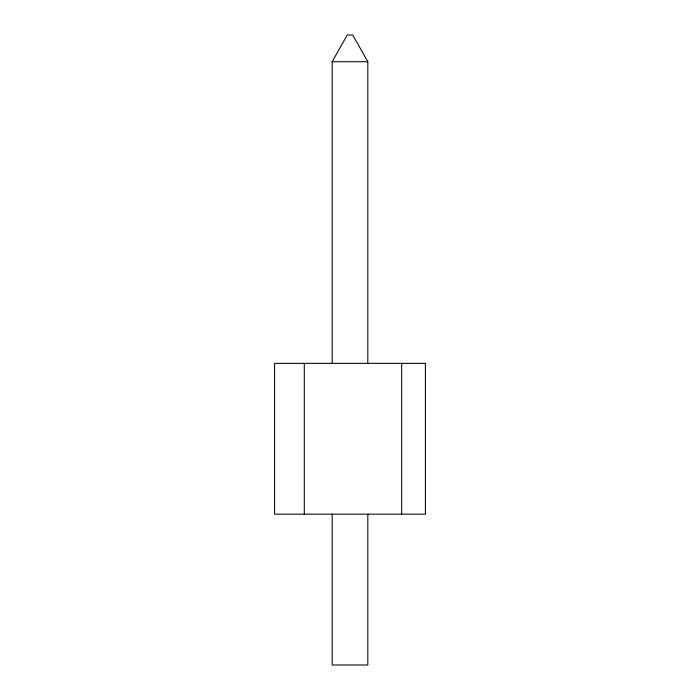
<?xml version="1.0" encoding="UTF-8"?>
<svg xmlns="http://www.w3.org/2000/svg" width="700" height="700" viewBox="0 0 700 700"><rect width="100%" height="100%" fill="white"/><g stroke="black" fill="none" stroke-linecap="round" stroke-linejoin="round"><path stroke-width="1.05" d="M332.185 363.361L332.185 61.723L347.27 35L352.73 35L367.815 61.723L367.815 363.361M332.185 61.723L367.815 61.723M401.66 363.361L401.66 514.176M367.815 514.176L367.815 665L332.185 665L332.185 514.176M304.281 363.361L304.281 514.176M425.408 363.361L274.592 363.361L274.592 514.176L425.408 514.176L425.408 363.361"/></g></svg>
